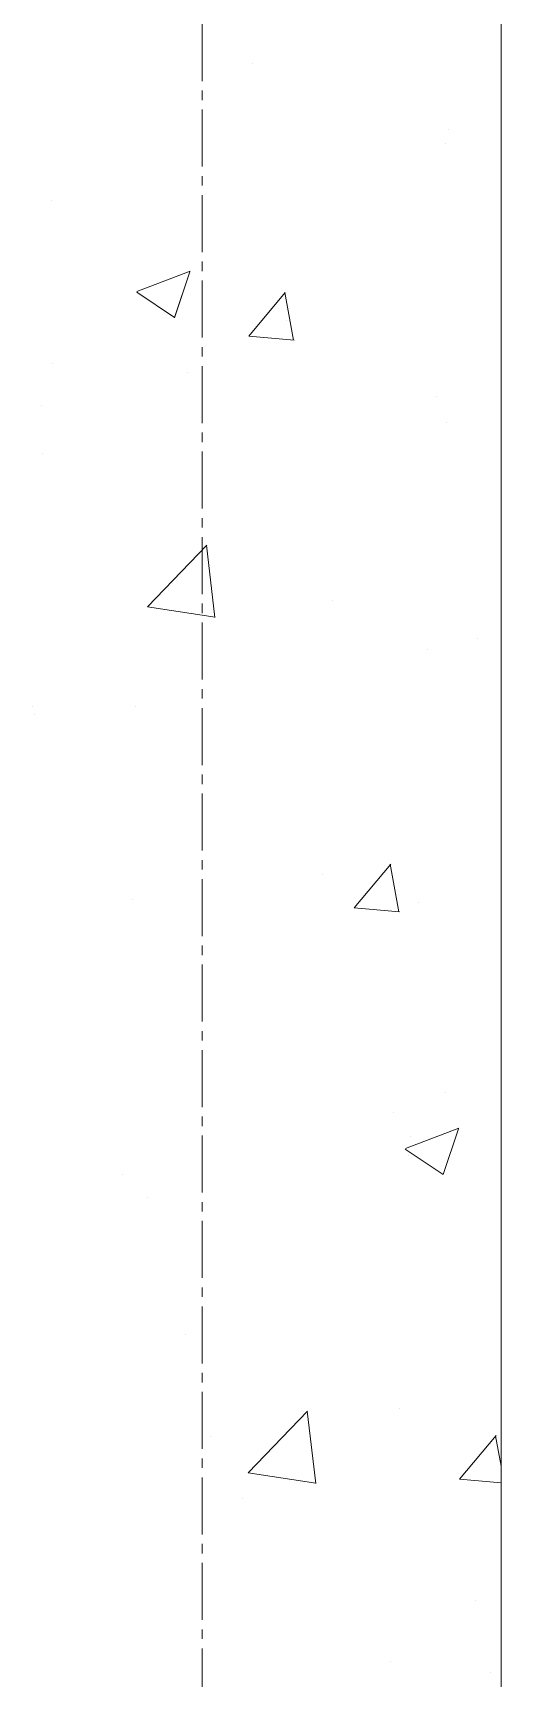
# Model space of a CAD drawing. Header units: millimetres. Extents: x 470010 to 1231400, y -134005 to 421770.
# Drawn here: x 806466 to 806623, y 159316 to 159865 of the extents above; entities that cross this region are included whole.
import ezdxf
from ezdxf.enums import TextEntityAlignment as Align

# ---------------------------------------------------------------- set-up
doc = ezdxf.new("R2010")
doc.units = ezdxf.units.MM
doc.linetypes.add('CENTER2', pattern=[28.575, 19.05, -3.175, 3.175, -3.175])
doc.layers.get('Defpoints').update_dxf_attribs({"color": 140})
doc.layers.add('АР_Стены ПЕНОблок', color=52, linetype='Continuous', lineweight=20)
doc.layers.add('АР_Штриховка', color=8, linetype='Continuous', lineweight=0)
doc.layers.add('РД_Оси_100', color=7, linetype='Continuous', lineweight=0, true_color=0x525252)
doc.styles.add('style1', font='ARIALN.TTF')

# ---------------------------------------------------------------- blocks, each defined once
blk = doc.blocks.new('СОШ_2200_АР_ОСИ_М100_28.05.24')
at = {"layer": 'РД_Оси_100', "color": 251, "linetype": 'CENTER2', "true_color": 0x636466}
blk.add_line((0, -6155), (0, 139938.679), dxfattribs=at)
blk = doc.blocks.new('A$C9108343f')
at = {"layer": 'АР_Стены ПЕНОблок', "color": 18, "linetype": 'Continuous', "lineweight": 20, "true_color": 0x000000}
blk.add_line((140904.09, 237679.49), (140904.09, 313879.49), dxfattribs=at)
at = {"layer": 'АР_Штриховка', "color": 18, "linetype": 'Continuous', "lineweight": 0, "true_color": 0x000000}
for p, q in [((140820.86, 260221.37), (140820.86, 260221.37)), ((140886.41, 260199.35), (140886.41, 260199.35)), ((140885.63, 260194.79), (140885.63, 260194.79)), ((140753.7, 260175.75), (140753.7, 260175.75)), ((140782.33, 260145.27), (140800.12, 260152.1)), ((140794.89, 260136.56), (140800.04, 260151.91)), ((140782.25, 260145.08), (140794.88, 260136.56)), ((140819.69, 260130.39), (140831.94, 260144.99)), ((140834.67, 260129.02), (140831.74, 260144.94)), ((140832.43, 260135.58), (140832.43, 260135.58)), ((140819.69, 260130.38), (140834.87, 260129.06)), ((140754.04, 260121.19), (140754.04, 260121.19)), ((140799.14, 260118.16), (140799.14, 260118.16)), ((140882.54, 260110.24), (140882.54, 260110.24)), ((140750.39, 260107.19), (140750.39, 260107.19)), ((140885.98, 260101.46), (140885.98, 260101.46)), ((140750.61, 260091.19), (140750.61, 260091.19)), ((140785.86, 260039.88), (140805.65, 260060.5)), ((140808.42, 260036.37), (140805.61, 260060.5)), ((140847.64, 260042.13), (140847.64, 260042.13)), ((140785.84, 260039.93), (140808.43, 260036.43)), ((140879.45, 260025.68), (140879.45, 260025.68)), ((140896.14, 260029.27), (140896.14, 260029.27)), ((140747.53, 260006.64), (140747.53, 260006.64)), ((140748.01, 260003.84), (140748.01, 260003.84)), ((140781.89, 260006.47), (140781.89, 260006.47)), ((140854.94, 259939.34), (140867.18, 259953.93)), ((140869.92, 259937.96), (140866.98, 259953.88)), ((140844.4, 259950.32), (140844.4, 259950.32)), ((140780.82, 259941.95), (140780.82, 259941.95)), ((140854.93, 259939.33), (140870.12, 259938)), ((140876.36, 259941.13), (140876.36, 259941.13)), ((140885.66, 259877.72), (140885.66, 259877.72)), ((140868.02, 259870.95), (140868.02, 259870.95)), ((140872.14, 259858.82), (140889.93, 259865.65)), ((140873.78, 259862.8), (140873.78, 259862.8)), ((140884.7, 259850.11), (140889.85, 259865.46)), ((140872.06, 259858.63), (140884.69, 259850.11)), ((140873.27, 259856.57), (140873.27, 259856.57)), ((140777.59, 259850.14), (140777.59, 259850.14)), ((140785.99, 259842.56), (140785.99, 259842.56)), ((140798.39, 259796.52), (140798.39, 259796.52)), ((140819.54, 259750.41), (140839.32, 259771.03)), ((140842.09, 259746.91), (140839.29, 259771.03)), ((140870.18, 259772.02), (140870.18, 259772.02)), ((140806.96, 259762.62), (140806.96, 259762.62)), ((140890.18, 259748.28), (140902.42, 259762.87)), ((140904.09, 259752.68), (140902.22, 259762.83)), ((140819.51, 259750.47), (140842.1, 259746.96)), ((140890.18, 259748.27), (140904.09, 259747.05)), ((140817.49, 259741.84), (140817.49, 259741.84)), ((140895.39, 259707.63), (140895.39, 259707.63)), ((140867.1, 259687.46), (140867.1, 259687.46)), ((140900.56, 259683.56), (140900.56, 259683.56))]:
    blk.add_line(p, q, dxfattribs=at)
at = {"layer": 'РД_Оси_100'}
blk.add_blockref('СОШ_2200_АР_ОСИ_М100_28.05.24', (140804.09, 223079.49), dxfattribs=at)
at = {"layer": 'Defpoints', "color": 18, "true_color": 0x000000, "style": 'style1'}
for p in [(143949.34, 316089.12), (143974.98, 281639.5), (143890.4, 273244.71), (143839.99, 264276.81), (143967.75, 254892.38), (12251.96, 104178.14), (12382.58, 96023.14)]:
    blk.add_attdef('АР-ПОМЕЩЕНИЕ:НАИМЕНОВАНИЕ', text='', height=100, dxfattribs=at).set_placement(p, align=Align.MIDDLE)
at = {"layer": 'Defpoints', "color": 18, "true_color": 0x000000, "style": 'style1', "flags": 8}
for p in [(143951.3, 279099.09), (143848.34, 269251.11), (143875.33, 260094.25), (144049.74, 250824.7), (163419.28, 238153.36), (155897.46, 237965.97), (183037.2, 237965.97), (143342.94, 237876.19)]:
    blk.add_attdef('АР-ПОМЕЩЕНИЕ:НАИМЕНОВАНИЕ', text='', height=100, dxfattribs=at).set_placement(p, align=Align.MIDDLE)

msp = doc.modelspace()

# ---------------------------------------------------------------- linework, layer by layer
at = {"layer": 'АР_Стены ПЕНОблок', "color": 18, "linetype": 'Continuous', "lineweight": 20, "true_color": 0x000000}
msp.add_line((806622.706, 137313.251), (806622.706, 213513.251), dxfattribs=at)
at = {"layer": 'АР_Штриховка', "color": 18, "linetype": 'Continuous', "lineweight": 0, "true_color": 0x000000}
for p, q in [((806500.944, 159779.032), (806518.729, 159785.859)), ((806513.499, 159770.317), (806518.649, 159785.666)), ((806500.857, 159778.841), (806513.492, 159770.319)), ((806538.304, 159764.151), (806550.549, 159778.744)), ((806553.286, 159762.776), (806550.349, 159778.697)), ((806538.303, 159764.141), (806553.485, 159762.813)), ((806504.474, 159673.64), (806524.258, 159694.259)), ((806527.031, 159670.133), (806524.225, 159694.255)), ((806504.45, 159673.691), (806527.04, 159670.188)), ((806573.548, 159573.094), (806585.793, 159587.688)), ((806588.529, 159571.719), (806585.592, 159587.64)), ((806573.547, 159573.084), (806588.729, 159571.756)), ((806590.756, 159492.579), (806608.541, 159499.406)), ((806603.311, 159483.864), (806608.462, 159499.213)), ((806590.67, 159492.388), (806603.304, 159483.866)), ((806538.149, 159384.172), (806557.933, 159404.79)), ((806560.706, 159380.664), (806557.9, 159404.787)), ((806608.791, 159382.038), (806621.036, 159396.631)), ((806622.706, 159386.44), (806620.835, 159396.583)), ((806538.125, 159384.223), (806560.714, 159380.72)), ((806608.79, 159382.028), (806622.706, 159380.81))]:
    msp.add_line(p, q, dxfattribs=at)

# ---------------------------------------------------------------- block references
msp.add_blockref('A$C9108343f', (665718.612, -100366.242))
at = {"layer": 'РД_Оси_100'}
msp.add_blockref('СОШ_2200_АР_ОСИ_М100_28.05.24', (806522.706, 122713.251), dxfattribs=at)

doc.saveas('drawing.dxf')
